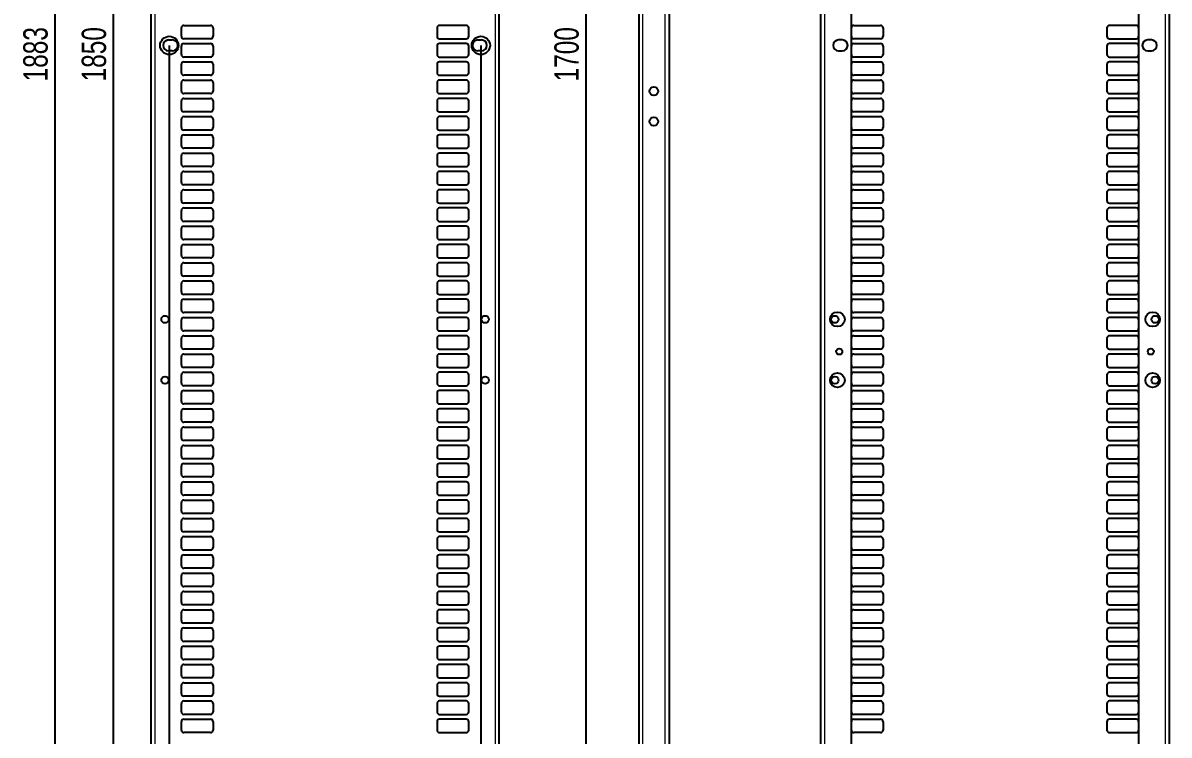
# Model space of a CAD drawing. Header units: millimetres. Extents: x -382 to 624, y -273 to 1990.
# Drawn here: x -382 to 559, y 323 to 908 of the extents above; entities that cross this region are included whole.
import ezdxf

# ---------------------------------------------------------------- set-up
doc = ezdxf.new("R2010")
doc.units = ezdxf.units.MM
doc.layers.add('FORMAT', color=7, linetype='Continuous')
doc.styles.add('SLDTEXTSTYLE0', font='TXT', dxfattribs={"width": 0.75})
doc.dimstyles.new('SLDDIMSTYLE0', dxfattribs={"dimtxt": 20, "dimasz": 10, "dimexe": 0, "dimexo": 0.0625, "dimgap": 5, "dimtad": 2, "dimdec": 1, "dimrnd": 1e-09, "dimzin": 12, "dimdsep": 46, "dimtxsty": 'SLDTEXTSTYLE0', "dimsah": 1, "dimcen": 0.09, "dimadec": 0, "dimazin": 3, "dimtfac": 1, "dimtofl": 0, "dimtmove": 0, "dimatfit": 3, "dimfxl": 0, "dimfrac": 2, "dimtolj": 1, "dimtzin": 12, "dimarcsym": 0})

# ---------------------------------------------------------------- blocks, each defined once
blk = doc.blocks.new('_D')
at = {"layer": 'FORMAT'}
for p, q in [((-248.55, 1831.11), (-357.19, 1831.11)), ((-356.19, 1831.11), (-356.19, -51.91)), ((-248.55, -51.91), (-357.19, -51.91))]:
    blk.add_line(p, q, dxfattribs=at)
for points in [[(-356.19, 1831.11), (-357.73, 1821.11), (-354.66, 1821.11)], [(-356.19, -51.91), (-354.66, -41.91), (-357.73, -41.91)]]:
    blk.add_solid(points, dxfattribs=at)
at = {"layer": 'FORMAT', "insert": (-381.98, 860.04), "char_height": 20, "attachment_point": 1, "rotation": 90, "style": 'SLDTEXTSTYLE0'}
blk.add_mtext('1883', dxfattribs=at)
blk = doc.blocks.new('_D_2')
at = {"layer": 'FORMAT'}
for p, q in [((-2.53, 1739.6), (81.11, 1739.6)), ((80.11, 1739.6), (80.11, 39.6)), ((-2.53, 39.6), (81.11, 39.6))]:
    blk.add_line(p, q, dxfattribs=at)
for points in [[(80.11, 1739.6), (78.57, 1729.6), (81.64, 1729.6)], [(80.11, 39.6), (81.64, 49.6), (78.57, 49.6)]]:
    blk.add_solid(points, dxfattribs=at)
at = {"layer": 'FORMAT', "insert": (54.33, 860.04), "char_height": 20, "attachment_point": 1, "rotation": 90, "style": 'SLDTEXTSTYLE0'}
blk.add_mtext('1700', dxfattribs=at)
blk = doc.blocks.new('_D_4')
at = {"layer": 'FORMAT'}
for p, q in [((-262.04, 889.59), (-262.04, -109.9)), ((-6.04, 889.59), (-6.04, -109.9)), ((-262.04, -108.9), (-6.04, -108.9))]:
    blk.add_line(p, q, dxfattribs=at)
for points in [[(-262.04, -108.9), (-252.04, -110.44), (-252.04, -107.36)], [(-6.04, -108.9), (-16.04, -107.36), (-16.04, -110.44)]]:
    blk.add_solid(points, dxfattribs=at)
at = {"layer": 'FORMAT', "insert": (-156.21, -83.12), "char_height": 20, "attachment_point": 1, "style": 'SLDTEXTSTYLE0'}
blk.add_mtext('256', dxfattribs=at)
blk = doc.blocks.new('_D_5')
at = {"layer": 'FORMAT'}
for p, q in [((-262.05, 1814.6), (-309.19, 1814.6)), ((-308.19, 1814.6), (-308.19, -35.4)), ((-262.05, -35.4), (-309.19, -35.4))]:
    blk.add_line(p, q, dxfattribs=at)
for points in [[(-308.19, 1814.6), (-309.73, 1804.6), (-306.66, 1804.6)], [(-308.19, -35.4), (-306.66, -25.4), (-309.73, -25.4)]]:
    blk.add_solid(points, dxfattribs=at)
at = {"layer": 'FORMAT', "insert": (-333.98, 860.04), "char_height": 20, "attachment_point": 1, "rotation": 90, "style": 'SLDTEXTSTYLE0'}
blk.add_mtext('1850', dxfattribs=at)

msp = doc.modelspace()

# ---------------------------------------------------------------- linework, layer by layer
at = {"color": 7, "linetype": 'Continuous', "lineweight": 25}
for p, q in [((-277.04, -51.9), (-277.04, 1831.1)), ((8.96, -51.9), (8.96, 1831.1)), ((148.6, 1831.1), (148.6, -40.53)), ((273.36, -51.9), (273.36, 1831.1)), ((559.36, 1831.1), (559.36, -51.9)), ((123.6, 1801.9), (123.6, -32.9)), ((298.36, -51.9), (298.36, 1801.9)), ((534.36, 1801.9), (534.36, -51.9)), ((-252.04, 897.1), (-252.04, 904.1)), ((-250.04, 906.1), (-228.04, 906.1)), ((-226.04, 904.1), (-226.04, 897.1)), ((-42.04, 904.1), (-42.04, 897.1)), ((-18.04, 906.1), (-40.04, 906.1)), ((-16.04, 897.1), (-16.04, 904.1)), ((300.36, 906.1), (322.36, 906.1)), ((324.36, 904.1), (324.36, 897.1)), ((508.36, 904.1), (508.36, 897.1)), ((532.36, 906.1), (510.36, 906.1)), ((-228.04, 895.1), (-250.04, 895.1)), ((-40.04, 895.1), (-18.04, 895.1)), ((322.36, 895.1), (300.36, 895.1)), ((510.36, 895.1), (532.36, 895.1)), ((-262.54, 894.1), (-259.54, 894.1)), ((-252.04, 882.1), (-252.04, 889.1)), ((-250.04, 891.1), (-228.04, 891.1)), ((-226.04, 889.1), (-226.04, 882.1)), ((-42.04, 889.1), (-42.04, 882.1)), ((-18.04, 891.1), (-40.04, 891.1)), ((-16.04, 882.1), (-16.04, 889.1)), ((-8.54, 894.1), (-5.54, 894.1)), ((290.86, 894.1), (287.86, 894.1)), ((300.36, 891.1), (322.36, 891.1)), ((324.36, 889.1), (324.36, 882.1)), ((508.36, 889.1), (508.36, 882.1)), ((532.36, 891.1), (510.36, 891.1)), ((544.86, 894.1), (541.86, 894.1)), ((-259.54, 885.1), (-262.54, 885.1)), ((-228.04, 880.1), (-250.04, 880.1)), ((-250.04, 876.1), (-228.04, 876.1)), ((-40.04, 880.1), (-18.04, 880.1)), ((-18.04, 876.1), (-40.04, 876.1)), ((-5.54, 885.1), (-8.54, 885.1)), ((287.86, 885.1), (290.86, 885.1)), ((322.36, 880.1), (300.36, 880.1)), ((300.36, 876.1), (322.36, 876.1)), ((510.36, 880.1), (532.36, 880.1)), ((532.36, 876.1), (510.36, 876.1)), ((541.86, 885.1), (544.86, 885.1)), ((-252.04, 867.1), (-252.04, 874.1)), ((-226.04, 874.1), (-226.04, 867.1)), ((-42.04, 874.1), (-42.04, 867.1)), ((-16.04, 867.1), (-16.04, 874.1)), ((324.36, 874.1), (324.36, 867.1)), ((508.36, 874.1), (508.36, 867.1)), ((-252.04, 852.1), (-252.04, 859.1)), ((-228.04, 865.1), (-250.04, 865.1)), ((-250.04, 861.1), (-228.04, 861.1)), ((-226.04, 859.1), (-226.04, 852.1)), ((-42.04, 859.1), (-42.04, 852.1)), ((-40.04, 865.1), (-18.04, 865.1)), ((-18.04, 861.1), (-40.04, 861.1)), ((-16.04, 852.1), (-16.04, 859.1)), ((322.36, 865.1), (300.36, 865.1)), ((300.36, 861.1), (322.36, 861.1)), ((324.36, 859.1), (324.36, 852.1)), ((508.36, 859.1), (508.36, 852.1)), ((510.36, 865.1), (532.36, 865.1)), ((532.36, 861.1), (510.36, 861.1)), ((-228.04, 850.1), (-250.04, 850.1)), ((-40.04, 850.1), (-18.04, 850.1)), ((322.36, 850.1), (300.36, 850.1)), ((510.36, 850.1), (532.36, 850.1)), ((-252.04, 837.1), (-252.04, 844.1)), ((-250.04, 846.1), (-228.04, 846.1)), ((-226.04, 844.1), (-226.04, 837.1)), ((-42.04, 844.1), (-42.04, 837.1)), ((-18.04, 846.1), (-40.04, 846.1)), ((-16.04, 837.1), (-16.04, 844.1)), ((300.36, 846.1), (322.36, 846.1)), ((324.36, 844.1), (324.36, 837.1)), ((508.36, 844.1), (508.36, 837.1)), ((532.36, 846.1), (510.36, 846.1)), ((-252.04, 822.1), (-252.04, 829.1)), ((-228.04, 835.1), (-250.04, 835.1)), ((-250.04, 831.1), (-228.04, 831.1)), ((-226.04, 829.1), (-226.04, 822.1)), ((-42.04, 829.1), (-42.04, 822.1)), ((-40.04, 835.1), (-18.04, 835.1)), ((-18.04, 831.1), (-40.04, 831.1)), ((-16.04, 822.1), (-16.04, 829.1)), ((322.36, 835.1), (300.36, 835.1)), ((300.36, 831.1), (322.36, 831.1)), ((324.36, 829.1), (324.36, 822.1)), ((508.36, 829.1), (508.36, 822.1)), ((510.36, 835.1), (532.36, 835.1)), ((532.36, 831.1), (510.36, 831.1)), ((-228.04, 820.1), (-250.04, 820.1)), ((-40.04, 820.1), (-18.04, 820.1)), ((322.36, 820.1), (300.36, 820.1)), ((510.36, 820.1), (532.36, 820.1)), ((-252.04, 807.1), (-252.04, 814.1)), ((-250.04, 816.1), (-228.04, 816.1)), ((-226.04, 814.1), (-226.04, 807.1)), ((-42.04, 814.1), (-42.04, 807.1)), ((-18.04, 816.1), (-40.04, 816.1)), ((-16.04, 807.1), (-16.04, 814.1)), ((300.36, 816.1), (322.36, 816.1)), ((324.36, 814.1), (324.36, 807.1)), ((508.36, 814.1), (508.36, 807.1)), ((532.36, 816.1), (510.36, 816.1)), ((-228.04, 805.1), (-250.04, 805.1)), ((-250.04, 801.1), (-228.04, 801.1)), ((-40.04, 805.1), (-18.04, 805.1)), ((-18.04, 801.1), (-40.04, 801.1)), ((322.36, 805.1), (300.36, 805.1)), ((300.36, 801.1), (322.36, 801.1)), ((510.36, 805.1), (532.36, 805.1)), ((532.36, 801.1), (510.36, 801.1)), ((-252.04, 792.1), (-252.04, 799.1)), ((-226.04, 799.1), (-226.04, 792.1)), ((-42.04, 799.1), (-42.04, 792.1)), ((-16.04, 792.1), (-16.04, 799.1)), ((324.36, 799.1), (324.36, 792.1)), ((508.36, 799.1), (508.36, 792.1)), ((-252.04, 777.1), (-252.04, 784.1)), ((-228.04, 790.1), (-250.04, 790.1)), ((-250.04, 786.1), (-228.04, 786.1)), ((-226.04, 784.1), (-226.04, 777.1)), ((-42.04, 784.1), (-42.04, 777.1)), ((-40.04, 790.1), (-18.04, 790.1)), ((-18.04, 786.1), (-40.04, 786.1)), ((-16.04, 777.1), (-16.04, 784.1)), ((322.36, 790.1), (300.36, 790.1)), ((300.36, 786.1), (322.36, 786.1)), ((324.36, 784.1), (324.36, 777.1)), ((508.36, 784.1), (508.36, 777.1)), ((510.36, 790.1), (532.36, 790.1)), ((532.36, 786.1), (510.36, 786.1)), ((-228.04, 775.1), (-250.04, 775.1)), ((-40.04, 775.1), (-18.04, 775.1)), ((322.36, 775.1), (300.36, 775.1)), ((510.36, 775.1), (532.36, 775.1)), ((-252.04, 762.1), (-252.04, 769.1)), ((-250.04, 771.1), (-228.04, 771.1)), ((-226.04, 769.1), (-226.04, 762.1)), ((-42.04, 769.1), (-42.04, 762.1)), ((-18.04, 771.1), (-40.04, 771.1)), ((-16.04, 762.1), (-16.04, 769.1)), ((300.36, 771.1), (322.36, 771.1)), ((324.36, 769.1), (324.36, 762.1)), ((508.36, 769.1), (508.36, 762.1)), ((532.36, 771.1), (510.36, 771.1)), ((-252.04, 747.1), (-252.04, 754.1)), ((-228.04, 760.1), (-250.04, 760.1)), ((-250.04, 756.1), (-228.04, 756.1)), ((-226.04, 754.1), (-226.04, 747.1)), ((-42.04, 754.1), (-42.04, 747.1)), ((-40.04, 760.1), (-18.04, 760.1)), ((-18.04, 756.1), (-40.04, 756.1)), ((-16.04, 747.1), (-16.04, 754.1)), ((322.36, 760.1), (300.36, 760.1)), ((300.36, 756.1), (322.36, 756.1)), ((324.36, 754.1), (324.36, 747.1)), ((508.36, 754.1), (508.36, 747.1)), ((510.36, 760.1), (532.36, 760.1)), ((532.36, 756.1), (510.36, 756.1)), ((-228.04, 745.1), (-250.04, 745.1)), ((-40.04, 745.1), (-18.04, 745.1)), ((322.36, 745.1), (300.36, 745.1)), ((510.36, 745.1), (532.36, 745.1)), ((-252.04, 732.1), (-252.04, 739.1)), ((-250.04, 741.1), (-228.04, 741.1)), ((-226.04, 739.1), (-226.04, 732.1)), ((-42.04, 739.1), (-42.04, 732.1)), ((-18.04, 741.1), (-40.04, 741.1)), ((-16.04, 732.1), (-16.04, 739.1)), ((300.36, 741.1), (322.36, 741.1)), ((324.36, 739.1), (324.36, 732.1)), ((508.36, 739.1), (508.36, 732.1)), ((532.36, 741.1), (510.36, 741.1)), ((-228.04, 730.1), (-250.04, 730.1)), ((-250.04, 726.1), (-228.04, 726.1)), ((-40.04, 730.1), (-18.04, 730.1)), ((-18.04, 726.1), (-40.04, 726.1)), ((322.36, 730.1), (300.36, 730.1)), ((300.36, 726.1), (322.36, 726.1)), ((510.36, 730.1), (532.36, 730.1)), ((532.36, 726.1), (510.36, 726.1)), ((-252.04, 717.1), (-252.04, 724.1)), ((-226.04, 724.1), (-226.04, 717.1)), ((-42.04, 724.1), (-42.04, 717.1)), ((-16.04, 717.1), (-16.04, 724.1)), ((324.36, 724.1), (324.36, 717.1)), ((508.36, 724.1), (508.36, 717.1)), ((-252.04, 702.1), (-252.04, 709.1)), ((-228.04, 715.1), (-250.04, 715.1)), ((-250.04, 711.1), (-228.04, 711.1)), ((-226.04, 709.1), (-226.04, 702.1)), ((-42.04, 709.1), (-42.04, 702.1)), ((-40.04, 715.1), (-18.04, 715.1)), ((-18.04, 711.1), (-40.04, 711.1)), ((-16.04, 702.1), (-16.04, 709.1)), ((322.36, 715.1), (300.36, 715.1)), ((300.36, 711.1), (322.36, 711.1)), ((324.36, 709.1), (324.36, 702.1)), ((508.36, 709.1), (508.36, 702.1)), ((510.36, 715.1), (532.36, 715.1)), ((532.36, 711.1), (510.36, 711.1)), ((-228.04, 700.1), (-250.04, 700.1)), ((-40.04, 700.1), (-18.04, 700.1)), ((322.36, 700.1), (300.36, 700.1)), ((510.36, 700.1), (532.36, 700.1)), ((-252.04, 687.1), (-252.04, 694.1)), ((-250.04, 696.1), (-228.04, 696.1)), ((-226.04, 694.1), (-226.04, 687.1)), ((-42.04, 694.1), (-42.04, 687.1)), ((-18.04, 696.1), (-40.04, 696.1)), ((-16.04, 687.1), (-16.04, 694.1)), ((300.36, 696.1), (322.36, 696.1)), ((324.36, 694.1), (324.36, 687.1)), ((508.36, 694.1), (508.36, 687.1)), ((532.36, 696.1), (510.36, 696.1)), ((-252.04, 672.1), (-252.04, 679.1)), ((-228.04, 685.1), (-250.04, 685.1)), ((-250.04, 681.1), (-228.04, 681.1)), ((-226.04, 679.1), (-226.04, 672.1)), ((-42.04, 679.1), (-42.04, 672.1)), ((-40.04, 685.1), (-18.04, 685.1)), ((-18.04, 681.1), (-40.04, 681.1)), ((-16.04, 672.1), (-16.04, 679.1)), ((322.36, 685.1), (300.36, 685.1)), ((300.36, 681.1), (322.36, 681.1)), ((324.36, 679.1), (324.36, 672.1)), ((508.36, 679.1), (508.36, 672.1)), ((510.36, 685.1), (532.36, 685.1)), ((532.36, 681.1), (510.36, 681.1)), ((-228.04, 670.1), (-250.04, 670.1)), ((-40.04, 670.1), (-18.04, 670.1)), ((322.36, 670.1), (300.36, 670.1)), ((510.36, 670.1), (532.36, 670.1)), ((-252.04, 657.1), (-252.04, 664.1)), ((-250.04, 666.1), (-228.04, 666.1)), ((-226.04, 664.1), (-226.04, 657.1)), ((-42.04, 664.1), (-42.04, 657.1)), ((-18.04, 666.1), (-40.04, 666.1)), ((-16.04, 657.1), (-16.04, 664.1)), ((300.36, 666.1), (322.36, 666.1)), ((324.36, 664.1), (324.36, 657.1)), ((508.36, 664.1), (508.36, 657.1)), ((532.36, 666.1), (510.36, 666.1)), ((-228.04, 655.1), (-250.04, 655.1)), ((-250.04, 651.1), (-228.04, 651.1)), ((-40.04, 655.1), (-18.04, 655.1)), ((-18.04, 651.1), (-40.04, 651.1)), ((322.36, 655.1), (300.36, 655.1)), ((300.36, 651.1), (322.36, 651.1)), ((510.36, 655.1), (532.36, 655.1)), ((532.36, 651.1), (510.36, 651.1)), ((-252.04, 642.1), (-252.04, 649.1)), ((-226.04, 649.1), (-226.04, 642.1)), ((-42.04, 649.1), (-42.04, 642.1)), ((-16.04, 642.1), (-16.04, 649.1)), ((324.36, 649.1), (324.36, 642.1)), ((508.36, 649.1), (508.36, 642.1)), ((-252.04, 627.1), (-252.04, 634.1)), ((-228.04, 640.1), (-250.04, 640.1)), ((-250.04, 636.1), (-228.04, 636.1)), ((-226.04, 634.1), (-226.04, 627.1)), ((-42.04, 634.1), (-42.04, 627.1)), ((-40.04, 640.1), (-18.04, 640.1)), ((-18.04, 636.1), (-40.04, 636.1)), ((-16.04, 627.1), (-16.04, 634.1)), ((322.36, 640.1), (300.36, 640.1)), ((300.36, 636.1), (322.36, 636.1)), ((324.36, 634.1), (324.36, 627.1)), ((508.36, 634.1), (508.36, 627.1)), ((510.36, 640.1), (532.36, 640.1)), ((532.36, 636.1), (510.36, 636.1)), ((-228.04, 625.1), (-250.04, 625.1)), ((-40.04, 625.1), (-18.04, 625.1)), ((322.36, 625.1), (300.36, 625.1)), ((510.36, 625.1), (532.36, 625.1)), ((-252.04, 612.1), (-252.04, 619.1)), ((-250.04, 621.1), (-228.04, 621.1)), ((-226.04, 619.1), (-226.04, 612.1)), ((-42.04, 619.1), (-42.04, 612.1)), ((-18.04, 621.1), (-40.04, 621.1)), ((-16.04, 612.1), (-16.04, 619.1)), ((300.36, 621.1), (322.36, 621.1)), ((324.36, 619.1), (324.36, 612.1)), ((508.36, 619.1), (508.36, 612.1)), ((532.36, 621.1), (510.36, 621.1)), ((-252.04, 597.1), (-252.04, 604.1)), ((-228.04, 610.1), (-250.04, 610.1)), ((-250.04, 606.1), (-228.04, 606.1)), ((-226.04, 604.1), (-226.04, 597.1)), ((-42.04, 604.1), (-42.04, 597.1)), ((-40.04, 610.1), (-18.04, 610.1)), ((-18.04, 606.1), (-40.04, 606.1)), ((-16.04, 597.1), (-16.04, 604.1)), ((322.36, 610.1), (300.36, 610.1)), ((300.36, 606.1), (322.36, 606.1)), ((324.36, 604.1), (324.36, 597.1)), ((508.36, 604.1), (508.36, 597.1)), ((510.36, 610.1), (532.36, 610.1)), ((532.36, 606.1), (510.36, 606.1)), ((-228.04, 595.1), (-250.04, 595.1)), ((-40.04, 595.1), (-18.04, 595.1)), ((322.36, 595.1), (300.36, 595.1)), ((510.36, 595.1), (532.36, 595.1)), ((-252.04, 582.1), (-252.04, 589.1)), ((-250.04, 591.1), (-228.04, 591.1)), ((-226.04, 589.1), (-226.04, 582.1)), ((-42.04, 589.1), (-42.04, 582.1)), ((-18.04, 591.1), (-40.04, 591.1)), ((-16.04, 582.1), (-16.04, 589.1)), ((300.36, 591.1), (322.36, 591.1)), ((324.36, 589.1), (324.36, 582.1)), ((508.36, 589.1), (508.36, 582.1)), ((532.36, 591.1), (510.36, 591.1)), ((-228.04, 580.1), (-250.04, 580.1)), ((-250.04, 576.1), (-228.04, 576.1)), ((-40.04, 580.1), (-18.04, 580.1)), ((-18.04, 576.1), (-40.04, 576.1)), ((322.36, 580.1), (300.36, 580.1)), ((300.36, 576.1), (322.36, 576.1)), ((510.36, 580.1), (532.36, 580.1)), ((532.36, 576.1), (510.36, 576.1)), ((-252.04, 567.1), (-252.04, 574.1)), ((-228.04, 565.1), (-250.04, 565.1)), ((-226.04, 574.1), (-226.04, 567.1)), ((-42.04, 574.1), (-42.04, 567.1)), ((-40.04, 565.1), (-18.04, 565.1)), ((-16.04, 567.1), (-16.04, 574.1)), ((322.36, 565.1), (300.36, 565.1)), ((324.36, 574.1), (324.36, 567.1)), ((508.36, 574.1), (508.36, 567.1)), ((510.36, 565.1), (532.36, 565.1)), ((-252.04, 552.1), (-252.04, 559.1)), ((-250.04, 561.1), (-228.04, 561.1)), ((-226.04, 559.1), (-226.04, 552.1)), ((-42.04, 559.1), (-42.04, 552.1)), ((-18.04, 561.1), (-40.04, 561.1)), ((-16.04, 552.1), (-16.04, 559.1)), ((300.36, 561.1), (322.36, 561.1)), ((324.36, 559.1), (324.36, 552.1)), ((508.36, 559.1), (508.36, 552.1)), ((532.36, 561.1), (510.36, 561.1)), ((-228.04, 550.1), (-250.04, 550.1)), ((-40.04, 550.1), (-18.04, 550.1)), ((322.36, 550.1), (300.36, 550.1)), ((510.36, 550.1), (532.36, 550.1)), ((-252.04, 537.1), (-252.04, 544.1)), ((-250.04, 546.1), (-228.04, 546.1)), ((-226.04, 544.1), (-226.04, 537.1)), ((-42.04, 544.1), (-42.04, 537.1)), ((-18.04, 546.1), (-40.04, 546.1)), ((-16.04, 537.1), (-16.04, 544.1)), ((300.36, 546.1), (322.36, 546.1)), ((324.36, 544.1), (324.36, 537.1)), ((508.36, 544.1), (508.36, 537.1)), ((532.36, 546.1), (510.36, 546.1)), ((-252.04, 522.1), (-252.04, 529.1)), ((-228.04, 535.1), (-250.04, 535.1)), ((-250.04, 531.1), (-228.04, 531.1)), ((-226.04, 529.1), (-226.04, 522.1)), ((-42.04, 529.1), (-42.04, 522.1)), ((-40.04, 535.1), (-18.04, 535.1)), ((-18.04, 531.1), (-40.04, 531.1)), ((-16.04, 522.1), (-16.04, 529.1)), ((322.36, 535.1), (300.36, 535.1)), ((300.36, 531.1), (322.36, 531.1)), ((324.36, 529.1), (324.36, 522.1)), ((508.36, 529.1), (508.36, 522.1)), ((510.36, 535.1), (532.36, 535.1)), ((532.36, 531.1), (510.36, 531.1)), ((-228.04, 520.1), (-250.04, 520.1)), ((-40.04, 520.1), (-18.04, 520.1)), ((322.36, 520.1), (300.36, 520.1)), ((510.36, 520.1), (532.36, 520.1)), ((-252.04, 507.1), (-252.04, 514.1)), ((-250.04, 516.1), (-228.04, 516.1)), ((-226.04, 514.1), (-226.04, 507.1)), ((-42.04, 514.1), (-42.04, 507.1)), ((-18.04, 516.1), (-40.04, 516.1)), ((-16.04, 507.1), (-16.04, 514.1)), ((300.36, 516.1), (322.36, 516.1)), ((324.36, 514.1), (324.36, 507.1)), ((508.36, 514.1), (508.36, 507.1)), ((532.36, 516.1), (510.36, 516.1)), ((-252.04, 492.1), (-252.04, 499.1)), ((-228.04, 505.1), (-250.04, 505.1)), ((-250.04, 501.1), (-228.04, 501.1)), ((-226.04, 499.1), (-226.04, 492.1)), ((-42.04, 499.1), (-42.04, 492.1)), ((-40.04, 505.1), (-18.04, 505.1)), ((-18.04, 501.1), (-40.04, 501.1)), ((-16.04, 492.1), (-16.04, 499.1)), ((322.36, 505.1), (300.36, 505.1)), ((300.36, 501.1), (322.36, 501.1)), ((324.36, 499.1), (324.36, 492.1)), ((508.36, 499.1), (508.36, 492.1)), ((510.36, 505.1), (532.36, 505.1)), ((532.36, 501.1), (510.36, 501.1)), ((-228.04, 490.1), (-250.04, 490.1)), ((-40.04, 490.1), (-18.04, 490.1)), ((322.36, 490.1), (300.36, 490.1)), ((510.36, 490.1), (532.36, 490.1)), ((-252.04, 477.1), (-252.04, 484.1)), ((-250.04, 486.1), (-228.04, 486.1)), ((-226.04, 484.1), (-226.04, 477.1)), ((-42.04, 484.1), (-42.04, 477.1)), ((-18.04, 486.1), (-40.04, 486.1)), ((-16.04, 477.1), (-16.04, 484.1)), ((300.36, 486.1), (322.36, 486.1)), ((324.36, 484.1), (324.36, 477.1)), ((508.36, 484.1), (508.36, 477.1)), ((532.36, 486.1), (510.36, 486.1)), ((-228.04, 475.1), (-250.04, 475.1)), ((-250.04, 471.1), (-228.04, 471.1)), ((-40.04, 475.1), (-18.04, 475.1)), ((-18.04, 471.1), (-40.04, 471.1)), ((322.36, 475.1), (300.36, 475.1)), ((300.36, 471.1), (322.36, 471.1)), ((510.36, 475.1), (532.36, 475.1)), ((532.36, 471.1), (510.36, 471.1)), ((-252.04, 462.1), (-252.04, 469.1)), ((-226.04, 469.1), (-226.04, 462.1)), ((-42.04, 469.1), (-42.04, 462.1)), ((-16.04, 462.1), (-16.04, 469.1)), ((324.36, 469.1), (324.36, 462.1)), ((508.36, 469.1), (508.36, 462.1)), ((-252.04, 447.1), (-252.04, 454.1)), ((-228.04, 460.1), (-250.04, 460.1)), ((-250.04, 456.1), (-228.04, 456.1)), ((-226.04, 454.1), (-226.04, 447.1)), ((-42.04, 454.1), (-42.04, 447.1)), ((-40.04, 460.1), (-18.04, 460.1)), ((-18.04, 456.1), (-40.04, 456.1)), ((-16.04, 447.1), (-16.04, 454.1)), ((322.36, 460.1), (300.36, 460.1)), ((300.36, 456.1), (322.36, 456.1)), ((324.36, 454.1), (324.36, 447.1)), ((508.36, 454.1), (508.36, 447.1)), ((510.36, 460.1), (532.36, 460.1)), ((532.36, 456.1), (510.36, 456.1)), ((-228.04, 445.1), (-250.04, 445.1)), ((-40.04, 445.1), (-18.04, 445.1)), ((322.36, 445.1), (300.36, 445.1)), ((510.36, 445.1), (532.36, 445.1)), ((-252.04, 432.1), (-252.04, 439.1)), ((-250.04, 441.1), (-228.04, 441.1)), ((-226.04, 439.1), (-226.04, 432.1)), ((-42.04, 439.1), (-42.04, 432.1)), ((-18.04, 441.1), (-40.04, 441.1)), ((-16.04, 432.1), (-16.04, 439.1)), ((300.36, 441.1), (322.36, 441.1)), ((324.36, 439.1), (324.36, 432.1)), ((508.36, 439.1), (508.36, 432.1)), ((532.36, 441.1), (510.36, 441.1)), ((-252.04, 417.1), (-252.04, 424.1)), ((-228.04, 430.1), (-250.04, 430.1)), ((-250.04, 426.1), (-228.04, 426.1)), ((-226.04, 424.1), (-226.04, 417.1)), ((-42.04, 424.1), (-42.04, 417.1)), ((-40.04, 430.1), (-18.04, 430.1)), ((-18.04, 426.1), (-40.04, 426.1)), ((-16.04, 417.1), (-16.04, 424.1)), ((322.36, 430.1), (300.36, 430.1)), ((300.36, 426.1), (322.36, 426.1)), ((324.36, 424.1), (324.36, 417.1)), ((508.36, 424.1), (508.36, 417.1)), ((510.36, 430.1), (532.36, 430.1)), ((532.36, 426.1), (510.36, 426.1)), ((-228.04, 415.1), (-250.04, 415.1)), ((-40.04, 415.1), (-18.04, 415.1)), ((322.36, 415.1), (300.36, 415.1)), ((510.36, 415.1), (532.36, 415.1)), ((-252.04, 402.1), (-252.04, 409.1)), ((-250.04, 411.1), (-228.04, 411.1)), ((-226.04, 409.1), (-226.04, 402.1)), ((-42.04, 409.1), (-42.04, 402.1)), ((-18.04, 411.1), (-40.04, 411.1)), ((-16.04, 402.1), (-16.04, 409.1)), ((300.36, 411.1), (322.36, 411.1)), ((324.36, 409.1), (324.36, 402.1)), ((508.36, 409.1), (508.36, 402.1)), ((532.36, 411.1), (510.36, 411.1)), ((-228.04, 400.1), (-250.04, 400.1)), ((-250.04, 396.1), (-228.04, 396.1)), ((-40.04, 400.1), (-18.04, 400.1)), ((-18.04, 396.1), (-40.04, 396.1)), ((322.36, 400.1), (300.36, 400.1)), ((300.36, 396.1), (322.36, 396.1)), ((510.36, 400.1), (532.36, 400.1)), ((532.36, 396.1), (510.36, 396.1)), ((-252.04, 387.1), (-252.04, 394.1)), ((-226.04, 394.1), (-226.04, 387.1)), ((-42.04, 394.1), (-42.04, 387.1)), ((-16.04, 387.1), (-16.04, 394.1)), ((324.36, 394.1), (324.36, 387.1)), ((508.36, 394.1), (508.36, 387.1)), ((-252.04, 372.1), (-252.04, 379.1)), ((-228.04, 385.1), (-250.04, 385.1)), ((-250.04, 381.1), (-228.04, 381.1)), ((-226.04, 379.1), (-226.04, 372.1)), ((-42.04, 379.1), (-42.04, 372.1)), ((-40.04, 385.1), (-18.04, 385.1)), ((-18.04, 381.1), (-40.04, 381.1)), ((-16.04, 372.1), (-16.04, 379.1)), ((322.36, 385.1), (300.36, 385.1)), ((300.36, 381.1), (322.36, 381.1)), ((324.36, 379.1), (324.36, 372.1)), ((508.36, 379.1), (508.36, 372.1)), ((510.36, 385.1), (532.36, 385.1)), ((532.36, 381.1), (510.36, 381.1)), ((-228.04, 370.1), (-250.04, 370.1)), ((-40.04, 370.1), (-18.04, 370.1)), ((322.36, 370.1), (300.36, 370.1)), ((510.36, 370.1), (532.36, 370.1)), ((-252.04, 357.1), (-252.04, 364.1)), ((-250.04, 366.1), (-228.04, 366.1)), ((-226.04, 364.1), (-226.04, 357.1)), ((-42.04, 364.1), (-42.04, 357.1)), ((-18.04, 366.1), (-40.04, 366.1)), ((-16.04, 357.1), (-16.04, 364.1)), ((300.36, 366.1), (322.36, 366.1)), ((324.36, 364.1), (324.36, 357.1)), ((508.36, 364.1), (508.36, 357.1)), ((532.36, 366.1), (510.36, 366.1)), ((-252.04, 342.1), (-252.04, 349.1)), ((-228.04, 355.1), (-250.04, 355.1)), ((-250.04, 351.1), (-228.04, 351.1)), ((-226.04, 349.1), (-226.04, 342.1)), ((-42.04, 349.1), (-42.04, 342.1)), ((-40.04, 355.1), (-18.04, 355.1)), ((-18.04, 351.1), (-40.04, 351.1)), ((-16.04, 342.1), (-16.04, 349.1)), ((322.36, 355.1), (300.36, 355.1)), ((300.36, 351.1), (322.36, 351.1)), ((324.36, 349.1), (324.36, 342.1)), ((508.36, 349.1), (508.36, 342.1)), ((510.36, 355.1), (532.36, 355.1)), ((532.36, 351.1), (510.36, 351.1)), ((-228.04, 340.1), (-250.04, 340.1)), ((-40.04, 340.1), (-18.04, 340.1)), ((322.36, 340.1), (300.36, 340.1)), ((510.36, 340.1), (532.36, 340.1)), ((-252.04, 327.1), (-252.04, 334.1)), ((-250.04, 336.1), (-228.04, 336.1)), ((-226.04, 334.1), (-226.04, 327.1)), ((-42.04, 334.1), (-42.04, 327.1)), ((-18.04, 336.1), (-40.04, 336.1)), ((-16.04, 327.1), (-16.04, 334.1)), ((300.36, 336.1), (322.36, 336.1)), ((324.36, 334.1), (324.36, 327.1)), ((508.36, 334.1), (508.36, 327.1)), ((532.36, 336.1), (510.36, 336.1)), ((-228.04, 325.1), (-250.04, 325.1)), ((-40.04, 325.1), (-18.04, 325.1)), ((322.36, 325.1), (300.36, 325.1)), ((510.36, 325.1), (532.36, 325.1))]:
    msp.add_line(p, q, dxfattribs=at)
at = {"color": 8, "linetype": 'Continuous', "lineweight": 18}
for p, q in [((-273.94, 1831.1), (-273.94, -51.9)), ((5.86, -51.9), (5.86, 1831.1)), ((126.7, 1831.1), (126.7, -28.28)), ((145.5, -43.43), (145.5, 1831.1)), ((276.46, -51.9), (276.46, 1801.9)), ((556.26, 1801.9), (556.26, -51.9))]:
    msp.add_line(p, q, dxfattribs=at)
at = {"color": 7, "linetype": 'Continuous', "lineweight": 25}
for centre, radius in [((-262.04, 889.6), 7.5), ((-6.04, 889.6), 7.5), ((136.1, 852.1), 3.5), ((136.1, 827.1), 3.5), ((286.86, 664.6), 6), ((545.86, 664.6), 6), ((-265.54, 664.6), 3), ((-2.54, 664.6), 3), ((284.86, 664.6), 3), ((547.86, 664.6), 3), ((288.36, 638.1), 2.5), ((544.36, 638.1), 2.5), ((-265.54, 614.6), 3), ((-2.54, 614.6), 3), ((286.86, 614.6), 6), ((284.86, 614.6), 3), ((545.86, 614.6), 6), ((547.86, 614.6), 3)]:
    msp.add_circle(centre, radius, dxfattribs=at)
for centre, radius, start, end in [((-250.04, 904.1), 2, 90, 180), ((-228.04, 904.1), 2, 0, 90), ((-40.04, 904.1), 2, 90, 180), ((-18.04, 904.1), 2, 0, 90), ((300.36, 904.1), 2, 90, 180), ((322.36, 904.1), 2, 0, 90), ((510.36, 904.1), 2, 90, 180), ((532.36, 904.1), 2, 0, 90), ((-250.04, 897.1), 2, 180, 270), ((-228.04, 897.1), 2, 270, 0), ((-40.04, 897.1), 2, 180, 270), ((-18.04, 897.1), 2, 270, 0), ((300.36, 897.1), 2, 180, 270), ((322.36, 897.1), 2, 270, 0), ((510.36, 897.1), 2, 180, 270), ((532.36, 897.1), 2, 270, 0), ((-262.54, 889.6), 4.5, 90, 270), ((-259.54, 889.6), 4.5, 270, 90), ((-250.04, 889.1), 2, 90, 180), ((-228.04, 889.1), 2, 0, 90), ((-40.04, 889.1), 2, 90, 180), ((-18.04, 889.1), 2, 0, 90), ((-8.54, 889.6), 4.5, 90, 270), ((-5.54, 889.6), 4.5, 270, 90), ((287.86, 889.6), 4.5, 90, 270), ((290.86, 889.6), 4.5, 270, 90), ((300.36, 889.1), 2, 90, 180), ((322.36, 889.1), 2, 0, 90), ((510.36, 889.1), 2, 90, 180), ((532.36, 889.1), 2, 0, 90), ((541.86, 889.6), 4.5, 90, 270), ((544.86, 889.6), 4.5, 270, 90), ((-250.04, 882.1), 2, 180, 270), ((-250.04, 874.1), 2, 90, 180), ((-228.04, 882.1), 2, 270, 0), ((-228.04, 874.1), 2, 0, 90), ((-40.04, 882.1), 2, 180, 270), ((-40.04, 874.1), 2, 90, 180), ((-18.04, 882.1), 2, 270, 0), ((-18.04, 874.1), 2, 0, 90), ((300.36, 882.1), 2, 180, 270), ((300.36, 874.1), 2, 90, 180), ((322.36, 882.1), 2, 270, 0), ((322.36, 874.1), 2, 0, 90), ((510.36, 882.1), 2, 180, 270), ((510.36, 874.1), 2, 90, 180), ((532.36, 882.1), 2, 270, 0), ((532.36, 874.1), 2, 0, 90), ((-250.04, 867.1), 2, 180, 270), ((-228.04, 867.1), 2, 270, 0), ((-40.04, 867.1), 2, 180, 270), ((-18.04, 867.1), 2, 270, 0), ((300.36, 867.1), 2, 180, 270), ((322.36, 867.1), 2, 270, 0), ((510.36, 867.1), 2, 180, 270), ((532.36, 867.1), 2, 270, 0), ((-250.04, 859.1), 2, 90, 180), ((-228.04, 859.1), 2, 0, 90), ((-40.04, 859.1), 2, 90, 180), ((-18.04, 859.1), 2, 0, 90), ((300.36, 859.1), 2, 90, 180), ((322.36, 859.1), 2, 0, 90), ((510.36, 859.1), 2, 90, 180), ((532.36, 859.1), 2, 0, 90), ((-250.04, 852.1), 2, 180, 270), ((-228.04, 852.1), 2, 270, 0), ((-40.04, 852.1), 2, 180, 270), ((-18.04, 852.1), 2, 270, 0), ((300.36, 852.1), 2, 180, 270), ((322.36, 852.1), 2, 270, 0), ((510.36, 852.1), 2, 180, 270), ((532.36, 852.1), 2, 270, 0), ((-250.04, 844.1), 2, 90, 180), ((-228.04, 844.1), 2, 0, 90), ((-40.04, 844.1), 2, 90, 180), ((-18.04, 844.1), 2, 0, 90), ((300.36, 844.1), 2, 90, 180), ((322.36, 844.1), 2, 0, 90), ((510.36, 844.1), 2, 90, 180), ((532.36, 844.1), 2, 0, 90), ((-250.04, 837.1), 2, 180, 270), ((-250.04, 829.1), 2, 90, 180), ((-228.04, 837.1), 2, 270, 0), ((-228.04, 829.1), 2, 0, 90), ((-40.04, 837.1), 2, 180, 270), ((-40.04, 829.1), 2, 90, 180), ((-18.04, 837.1), 2, 270, 0), ((-18.04, 829.1), 2, 0, 90), ((300.36, 837.1), 2, 180, 270), ((300.36, 829.1), 2, 90, 180), ((322.36, 837.1), 2, 270, 0), ((322.36, 829.1), 2, 0, 90), ((510.36, 837.1), 2, 180, 270), ((510.36, 829.1), 2, 90, 180), ((532.36, 837.1), 2, 270, 0), ((532.36, 829.1), 2, 0, 90), ((-250.04, 822.1), 2, 180, 270), ((-228.04, 822.1), 2, 270, 0), ((-40.04, 822.1), 2, 180, 270), ((-18.04, 822.1), 2, 270, 0), ((300.36, 822.1), 2, 180, 270), ((322.36, 822.1), 2, 270, 0), ((510.36, 822.1), 2, 180, 270), ((532.36, 822.1), 2, 270, 0), ((-250.04, 814.1), 2, 90, 180), ((-228.04, 814.1), 2, 0, 90), ((-40.04, 814.1), 2, 90, 180), ((-18.04, 814.1), 2, 0, 90), ((300.36, 814.1), 2, 90, 180), ((322.36, 814.1), 2, 0, 90), ((510.36, 814.1), 2, 90, 180), ((532.36, 814.1), 2, 0, 90), ((-250.04, 807.1), 2, 180, 270), ((-250.04, 799.1), 2, 90, 180), ((-228.04, 807.1), 2, 270, 0), ((-228.04, 799.1), 2, 0, 90), ((-40.04, 807.1), 2, 180, 270), ((-40.04, 799.1), 2, 90, 180), ((-18.04, 807.1), 2, 270, 0), ((-18.04, 799.1), 2, 0, 90), ((300.36, 807.1), 2, 180, 270), ((300.36, 799.1), 2, 90, 180), ((322.36, 807.1), 2, 270, 0), ((322.36, 799.1), 2, 0, 90), ((510.36, 807.1), 2, 180, 270), ((510.36, 799.1), 2, 90, 180), ((532.36, 807.1), 2, 270, 0), ((532.36, 799.1), 2, 0, 90), ((-250.04, 792.1), 2, 180, 270), ((-228.04, 792.1), 2, 270, 0), ((-40.04, 792.1), 2, 180, 270), ((-18.04, 792.1), 2, 270, 0), ((300.36, 792.1), 2, 180, 270), ((322.36, 792.1), 2, 270, 0), ((510.36, 792.1), 2, 180, 270), ((532.36, 792.1), 2, 270, 0), ((-250.04, 784.1), 2, 90, 180), ((-228.04, 784.1), 2, 0, 90), ((-40.04, 784.1), 2, 90, 180), ((-18.04, 784.1), 2, 0, 90), ((300.36, 784.1), 2, 90, 180), ((322.36, 784.1), 2, 0, 90), ((510.36, 784.1), 2, 90, 180), ((532.36, 784.1), 2, 0, 90), ((-250.04, 777.1), 2, 180, 270), ((-228.04, 777.1), 2, 270, 0), ((-40.04, 777.1), 2, 180, 270), ((-18.04, 777.1), 2, 270, 0), ((300.36, 777.1), 2, 180, 270), ((322.36, 777.1), 2, 270, 0), ((510.36, 777.1), 2, 180, 270), ((532.36, 777.1), 2, 270, 0), ((-250.04, 769.1), 2, 90, 180), ((-228.04, 769.1), 2, 0, 90), ((-40.04, 769.1), 2, 90, 180), ((-18.04, 769.1), 2, 0, 90), ((300.36, 769.1), 2, 90, 180), ((322.36, 769.1), 2, 0, 90), ((510.36, 769.1), 2, 90, 180), ((532.36, 769.1), 2, 0, 90), ((-250.04, 762.1), 2, 180, 270), ((-250.04, 754.1), 2, 90, 180), ((-228.04, 762.1), 2, 270, 0), ((-228.04, 754.1), 2, 0, 90), ((-40.04, 762.1), 2, 180, 270), ((-40.04, 754.1), 2, 90, 180), ((-18.04, 762.1), 2, 270, 0), ((-18.04, 754.1), 2, 0, 90), ((300.36, 762.1), 2, 180, 270), ((300.36, 754.1), 2, 90, 180), ((322.36, 762.1), 2, 270, 0), ((322.36, 754.1), 2, 0, 90), ((510.36, 762.1), 2, 180, 270), ((510.36, 754.1), 2, 90, 180), ((532.36, 762.1), 2, 270, 0), ((532.36, 754.1), 2, 0, 90), ((-250.04, 747.1), 2, 180, 270), ((-228.04, 747.1), 2, 270, 0), ((-40.04, 747.1), 2, 180, 270), ((-18.04, 747.1), 2, 270, 0), ((300.36, 747.1), 2, 180, 270), ((322.36, 747.1), 2, 270, 0), ((510.36, 747.1), 2, 180, 270), ((532.36, 747.1), 2, 270, 0), ((-250.04, 739.1), 2, 90, 180), ((-228.04, 739.1), 2, 0, 90), ((-40.04, 739.1), 2, 90, 180), ((-18.04, 739.1), 2, 0, 90), ((300.36, 739.1), 2, 90, 180), ((322.36, 739.1), 2, 0, 90), ((510.36, 739.1), 2, 90, 180), ((532.36, 739.1), 2, 0, 90), ((-250.04, 732.1), 2, 180, 270), ((-250.04, 724.1), 2, 90, 180), ((-228.04, 732.1), 2, 270, 0), ((-228.04, 724.1), 2, 0, 90), ((-40.04, 732.1), 2, 180, 270), ((-40.04, 724.1), 2, 90, 180), ((-18.04, 732.1), 2, 270, 0), ((-18.04, 724.1), 2, 0, 90), ((300.36, 732.1), 2, 180, 270), ((300.36, 724.1), 2, 90, 180), ((322.36, 732.1), 2, 270, 0), ((322.36, 724.1), 2, 0, 90), ((510.36, 732.1), 2, 180, 270), ((510.36, 724.1), 2, 90, 180), ((532.36, 732.1), 2, 270, 0), ((532.36, 724.1), 2, 0, 90), ((-250.04, 717.1), 2, 180, 270), ((-228.04, 717.1), 2, 270, 0), ((-40.04, 717.1), 2, 180, 270), ((-18.04, 717.1), 2, 270, 0), ((300.36, 717.1), 2, 180, 270), ((322.36, 717.1), 2, 270, 0), ((510.36, 717.1), 2, 180, 270), ((532.36, 717.1), 2, 270, 0), ((-250.04, 709.1), 2, 90, 180), ((-228.04, 709.1), 2, 0, 90), ((-40.04, 709.1), 2, 90, 180), ((-18.04, 709.1), 2, 0, 90), ((300.36, 709.1), 2, 90, 180), ((322.36, 709.1), 2, 0, 90), ((510.36, 709.1), 2, 90, 180), ((532.36, 709.1), 2, 0, 90), ((-250.04, 702.1), 2, 180, 270), ((-228.04, 702.1), 2, 270, 0), ((-40.04, 702.1), 2, 180, 270), ((-18.04, 702.1), 2, 270, 0), ((300.36, 702.1), 2, 180, 270), ((322.36, 702.1), 2, 270, 0), ((510.36, 702.1), 2, 180, 270), ((532.36, 702.1), 2, 270, 0), ((-250.04, 694.1), 2, 90, 180), ((-228.04, 694.1), 2, 0, 90), ((-40.04, 694.1), 2, 90, 180), ((-18.04, 694.1), 2, 0, 90), ((300.36, 694.1), 2, 90, 180), ((322.36, 694.1), 2, 0, 90), ((510.36, 694.1), 2, 90, 180), ((532.36, 694.1), 2, 0, 90), ((-250.04, 687.1), 2, 180, 270), ((-250.04, 679.1), 2, 90, 180), ((-228.04, 687.1), 2, 270, 0), ((-228.04, 679.1), 2, 0, 90), ((-40.04, 687.1), 2, 180, 270), ((-40.04, 679.1), 2, 90, 180), ((-18.04, 687.1), 2, 270, 0), ((-18.04, 679.1), 2, 0, 90), ((300.36, 687.1), 2, 180, 270), ((300.36, 679.1), 2, 90, 180), ((322.36, 687.1), 2, 270, 0), ((322.36, 679.1), 2, 0, 90), ((510.36, 687.1), 2, 180, 270), ((510.36, 679.1), 2, 90, 180), ((532.36, 687.1), 2, 270, 0), ((532.36, 679.1), 2, 0, 90), ((-250.04, 672.1), 2, 180, 270), ((-228.04, 672.1), 2, 270, 0), ((-40.04, 672.1), 2, 180, 270), ((-18.04, 672.1), 2, 270, 0), ((300.36, 672.1), 2, 180, 270), ((322.36, 672.1), 2, 270, 0), ((510.36, 672.1), 2, 180, 270), ((532.36, 672.1), 2, 270, 0), ((-250.04, 664.1), 2, 90, 180), ((-228.04, 664.1), 2, 0, 90), ((-40.04, 664.1), 2, 90, 180), ((-18.04, 664.1), 2, 0, 90), ((300.36, 664.1), 2, 90, 180), ((322.36, 664.1), 2, 0, 90), ((510.36, 664.1), 2, 90, 180), ((532.36, 664.1), 2, 0, 90), ((-250.04, 657.1), 2, 180, 270), ((-250.04, 649.1), 2, 90, 180), ((-228.04, 657.1), 2, 270, 0), ((-228.04, 649.1), 2, 0, 90), ((-40.04, 657.1), 2, 180, 270), ((-40.04, 649.1), 2, 90, 180), ((-18.04, 657.1), 2, 270, 0), ((-18.04, 649.1), 2, 0, 90), ((300.36, 657.1), 2, 180, 270), ((300.36, 649.1), 2, 90, 180), ((322.36, 657.1), 2, 270, 0), ((322.36, 649.1), 2, 0, 90), ((510.36, 657.1), 2, 180, 270), ((510.36, 649.1), 2, 90, 180), ((532.36, 657.1), 2, 270, 0), ((532.36, 649.1), 2, 0, 90), ((-250.04, 642.1), 2, 180, 270), ((-228.04, 642.1), 2, 270, 0), ((-40.04, 642.1), 2, 180, 270), ((-18.04, 642.1), 2, 270, 0), ((300.36, 642.1), 2, 180, 270), ((322.36, 642.1), 2, 270, 0), ((510.36, 642.1), 2, 180, 270), ((532.36, 642.1), 2, 270, 0), ((-250.04, 634.1), 2, 90, 180), ((-228.04, 634.1), 2, 0, 90), ((-40.04, 634.1), 2, 90, 180), ((-18.04, 634.1), 2, 0, 90), ((300.36, 634.1), 2, 90, 180), ((322.36, 634.1), 2, 0, 90), ((510.36, 634.1), 2, 90, 180), ((532.36, 634.1), 2, 0, 90), ((-250.04, 627.1), 2, 180, 270), ((-228.04, 627.1), 2, 270, 0), ((-40.04, 627.1), 2, 180, 270), ((-18.04, 627.1), 2, 270, 0), ((300.36, 627.1), 2, 180, 270), ((322.36, 627.1), 2, 270, 0), ((510.36, 627.1), 2, 180, 270), ((532.36, 627.1), 2, 270, 0), ((-250.04, 619.1), 2, 90, 180), ((-250.04, 612.1), 2, 180, 270), ((-228.04, 619.1), 2, 0, 90), ((-228.04, 612.1), 2, 270, 0), ((-40.04, 619.1), 2, 90, 180), ((-40.04, 612.1), 2, 180, 270), ((-18.04, 619.1), 2, 0, 90), ((-18.04, 612.1), 2, 270, 0), ((300.36, 619.1), 2, 90, 180), ((300.36, 612.1), 2, 180, 270), ((322.36, 619.1), 2, 0, 90), ((322.36, 612.1), 2, 270, 0), ((510.36, 619.1), 2, 90, 180), ((510.36, 612.1), 2, 180, 270), ((532.36, 619.1), 2, 0, 90), ((532.36, 612.1), 2, 270, 0), ((-250.04, 604.1), 2, 90, 180), ((-228.04, 604.1), 2, 0, 90), ((-40.04, 604.1), 2, 90, 180), ((-18.04, 604.1), 2, 0, 90), ((300.36, 604.1), 2, 90, 180), ((322.36, 604.1), 2, 0, 90), ((510.36, 604.1), 2, 90, 180), ((532.36, 604.1), 2, 0, 90), ((-250.04, 597.1), 2, 180, 270), ((-228.04, 597.1), 2, 270, 0), ((-40.04, 597.1), 2, 180, 270), ((-18.04, 597.1), 2, 270, 0), ((300.36, 597.1), 2, 180, 270), ((322.36, 597.1), 2, 270, 0), ((510.36, 597.1), 2, 180, 270), ((532.36, 597.1), 2, 270, 0), ((-250.04, 589.1), 2, 90, 180), ((-228.04, 589.1), 2, 0, 90), ((-40.04, 589.1), 2, 90, 180), ((-18.04, 589.1), 2, 0, 90), ((300.36, 589.1), 2, 90, 180), ((322.36, 589.1), 2, 0, 90), ((510.36, 589.1), 2, 90, 180), ((532.36, 589.1), 2, 0, 90), ((-250.04, 582.1), 2, 180, 270), ((-250.04, 574.1), 2, 90, 180), ((-228.04, 582.1), 2, 270, 0), ((-228.04, 574.1), 2, 0, 90), ((-40.04, 582.1), 2, 180, 270), ((-40.04, 574.1), 2, 90, 180), ((-18.04, 582.1), 2, 270, 0), ((-18.04, 574.1), 2, 0, 90), ((300.36, 582.1), 2, 180, 270), ((300.36, 574.1), 2, 90, 180), ((322.36, 582.1), 2, 270, 0), ((322.36, 574.1), 2, 0, 90), ((510.36, 582.1), 2, 180, 270), ((510.36, 574.1), 2, 90, 180), ((532.36, 582.1), 2, 270, 0), ((532.36, 574.1), 2, 0, 90), ((-250.04, 567.1), 2, 180, 270), ((-228.04, 567.1), 2, 270, 0), ((-40.04, 567.1), 2, 180, 270), ((-18.04, 567.1), 2, 270, 0), ((300.36, 567.1), 2, 180, 270), ((322.36, 567.1), 2, 270, 0), ((510.36, 567.1), 2, 180, 270), ((532.36, 567.1), 2, 270, 0), ((-250.04, 559.1), 2, 90, 180), ((-228.04, 559.1), 2, 0, 90), ((-40.04, 559.1), 2, 90, 180), ((-18.04, 559.1), 2, 0, 90), ((300.36, 559.1), 2, 90, 180), ((322.36, 559.1), 2, 0, 90), ((510.36, 559.1), 2, 90, 180), ((532.36, 559.1), 2, 0, 90), ((-250.04, 552.1), 2, 180, 270), ((-228.04, 552.1), 2, 270, 0), ((-40.04, 552.1), 2, 180, 270), ((-18.04, 552.1), 2, 270, 0), ((300.36, 552.1), 2, 180, 270), ((322.36, 552.1), 2, 270, 0), ((510.36, 552.1), 2, 180, 270), ((532.36, 552.1), 2, 270, 0), ((-250.04, 544.1), 2, 90, 180), ((-250.04, 537.1), 2, 180, 270), ((-228.04, 544.1), 2, 0, 90), ((-228.04, 537.1), 2, 270, 0), ((-40.04, 544.1), 2, 90, 180), ((-40.04, 537.1), 2, 180, 270), ((-18.04, 544.1), 2, 0, 90), ((-18.04, 537.1), 2, 270, 0), ((300.36, 544.1), 2, 90, 180), ((300.36, 537.1), 2, 180, 270), ((322.36, 544.1), 2, 0, 90), ((322.36, 537.1), 2, 270, 0), ((510.36, 544.1), 2, 90, 180), ((510.36, 537.1), 2, 180, 270), ((532.36, 544.1), 2, 0, 90), ((532.36, 537.1), 2, 270, 0), ((-250.04, 529.1), 2, 90, 180), ((-228.04, 529.1), 2, 0, 90), ((-40.04, 529.1), 2, 90, 180), ((-18.04, 529.1), 2, 0, 90), ((300.36, 529.1), 2, 90, 180), ((322.36, 529.1), 2, 0, 90), ((510.36, 529.1), 2, 90, 180), ((532.36, 529.1), 2, 0, 90), ((-250.04, 522.1), 2, 180, 270), ((-228.04, 522.1), 2, 270, 0), ((-40.04, 522.1), 2, 180, 270), ((-18.04, 522.1), 2, 270, 0), ((300.36, 522.1), 2, 180, 270), ((322.36, 522.1), 2, 270, 0), ((510.36, 522.1), 2, 180, 270), ((532.36, 522.1), 2, 270, 0), ((-250.04, 514.1), 2, 90, 180), ((-228.04, 514.1), 2, 0, 90), ((-40.04, 514.1), 2, 90, 180), ((-18.04, 514.1), 2, 0, 90), ((300.36, 514.1), 2, 90, 180), ((322.36, 514.1), 2, 0, 90), ((510.36, 514.1), 2, 90, 180), ((532.36, 514.1), 2, 0, 90), ((-250.04, 507.1), 2, 180, 270), ((-250.04, 499.1), 2, 90, 180), ((-228.04, 507.1), 2, 270, 0), ((-228.04, 499.1), 2, 0, 90), ((-40.04, 507.1), 2, 180, 270), ((-40.04, 499.1), 2, 90, 180), ((-18.04, 507.1), 2, 270, 0), ((-18.04, 499.1), 2, 0, 90), ((300.36, 507.1), 2, 180, 270), ((300.36, 499.1), 2, 90, 180), ((322.36, 507.1), 2, 270, 0), ((322.36, 499.1), 2, 0, 90), ((510.36, 507.1), 2, 180, 270), ((510.36, 499.1), 2, 90, 180), ((532.36, 507.1), 2, 270, 0), ((532.36, 499.1), 2, 0, 90), ((-250.04, 492.1), 2, 180, 270), ((-228.04, 492.1), 2, 270, 0), ((-40.04, 492.1), 2, 180, 270), ((-18.04, 492.1), 2, 270, 0), ((300.36, 492.1), 2, 180, 270), ((322.36, 492.1), 2, 270, 0), ((510.36, 492.1), 2, 180, 270), ((532.36, 492.1), 2, 270, 0), ((-250.04, 484.1), 2, 90, 180), ((-228.04, 484.1), 2, 0, 90), ((-40.04, 484.1), 2, 90, 180), ((-18.04, 484.1), 2, 0, 90), ((300.36, 484.1), 2, 90, 180), ((322.36, 484.1), 2, 0, 90), ((510.36, 484.1), 2, 90, 180), ((532.36, 484.1), 2, 0, 90), ((-250.04, 477.1), 2, 180, 270), ((-250.04, 469.1), 2, 90, 180), ((-228.04, 477.1), 2, 270, 0), ((-228.04, 469.1), 2, 0, 90), ((-40.04, 477.1), 2, 180, 270), ((-40.04, 469.1), 2, 90, 180), ((-18.04, 477.1), 2, 270, 0), ((-18.04, 469.1), 2, 0, 90), ((300.36, 477.1), 2, 180, 270), ((300.36, 469.1), 2, 90, 180), ((322.36, 477.1), 2, 270, 0), ((322.36, 469.1), 2, 0, 90), ((510.36, 477.1), 2, 180, 270), ((510.36, 469.1), 2, 90, 180), ((532.36, 477.1), 2, 270, 0), ((532.36, 469.1), 2, 0, 90), ((-250.04, 462.1), 2, 180, 270), ((-228.04, 462.1), 2, 270, 0), ((-40.04, 462.1), 2, 180, 270), ((-18.04, 462.1), 2, 270, 0), ((300.36, 462.1), 2, 180, 270), ((322.36, 462.1), 2, 270, 0), ((510.36, 462.1), 2, 180, 270), ((532.36, 462.1), 2, 270, 0), ((-250.04, 454.1), 2, 90, 180), ((-228.04, 454.1), 2, 0, 90), ((-40.04, 454.1), 2, 90, 180), ((-18.04, 454.1), 2, 0, 90), ((300.36, 454.1), 2, 90, 180), ((322.36, 454.1), 2, 0, 90), ((510.36, 454.1), 2, 90, 180), ((532.36, 454.1), 2, 0, 90), ((-250.04, 447.1), 2, 180, 270), ((-228.04, 447.1), 2, 270, 0), ((-40.04, 447.1), 2, 180, 270), ((-18.04, 447.1), 2, 270, 0), ((300.36, 447.1), 2, 180, 270), ((322.36, 447.1), 2, 270, 0), ((510.36, 447.1), 2, 180, 270), ((532.36, 447.1), 2, 270, 0), ((-250.04, 439.1), 2, 90, 180), ((-228.04, 439.1), 2, 0, 90), ((-40.04, 439.1), 2, 90, 180), ((-18.04, 439.1), 2, 0, 90), ((300.36, 439.1), 2, 90, 180), ((322.36, 439.1), 2, 0, 90), ((510.36, 439.1), 2, 90, 180), ((532.36, 439.1), 2, 0, 90), ((-250.04, 432.1), 2, 180, 270), ((-250.04, 424.1), 2, 90, 180), ((-228.04, 432.1), 2, 270, 0), ((-228.04, 424.1), 2, 0, 90), ((-40.04, 432.1), 2, 180, 270), ((-40.04, 424.1), 2, 90, 180), ((-18.04, 432.1), 2, 270, 0), ((-18.04, 424.1), 2, 0, 90), ((300.36, 432.1), 2, 180, 270), ((300.36, 424.1), 2, 90, 180), ((322.36, 432.1), 2, 270, 0), ((322.36, 424.1), 2, 0, 90), ((510.36, 432.1), 2, 180, 270), ((510.36, 424.1), 2, 90, 180), ((532.36, 432.1), 2, 270, 0), ((532.36, 424.1), 2, 0, 90), ((-250.04, 417.1), 2, 180, 270), ((-228.04, 417.1), 2, 270, 0), ((-40.04, 417.1), 2, 180, 270), ((-18.04, 417.1), 2, 270, 0), ((300.36, 417.1), 2, 180, 270), ((322.36, 417.1), 2, 270, 0), ((510.36, 417.1), 2, 180, 270), ((532.36, 417.1), 2, 270, 0), ((-250.04, 409.1), 2, 90, 180), ((-228.04, 409.1), 2, 0, 90), ((-40.04, 409.1), 2, 90, 180), ((-18.04, 409.1), 2, 0, 90), ((300.36, 409.1), 2, 90, 180), ((322.36, 409.1), 2, 0, 90), ((510.36, 409.1), 2, 90, 180), ((532.36, 409.1), 2, 0, 90), ((-250.04, 402.1), 2, 180, 270), ((-250.04, 394.1), 2, 90, 180), ((-228.04, 402.1), 2, 270, 0), ((-228.04, 394.1), 2, 0, 90), ((-40.04, 402.1), 2, 180, 270), ((-40.04, 394.1), 2, 90, 180), ((-18.04, 402.1), 2, 270, 0), ((-18.04, 394.1), 2, 0, 90), ((300.36, 402.1), 2, 180, 270), ((300.36, 394.1), 2, 90, 180), ((322.36, 402.1), 2, 270, 0), ((322.36, 394.1), 2, 0, 90), ((510.36, 402.1), 2, 180, 270), ((510.36, 394.1), 2, 90, 180), ((532.36, 402.1), 2, 270, 0), ((532.36, 394.1), 2, 0, 90), ((-250.04, 387.1), 2, 180, 270), ((-228.04, 387.1), 2, 270, 0), ((-40.04, 387.1), 2, 180, 270), ((-18.04, 387.1), 2, 270, 0), ((300.36, 387.1), 2, 180, 270), ((322.36, 387.1), 2, 270, 360), ((510.36, 387.1), 2, 180, 270), ((532.36, 387.1), 2, 270, 0), ((-250.04, 379.1), 2, 90, 180), ((-228.04, 379.1), 2, 0, 90), ((-40.04, 379.1), 2, 90, 180), ((-18.04, 379.1), 2, 0, 90), ((300.36, 379.1), 2, 90, 180), ((322.36, 379.1), 2, 0, 90), ((510.36, 379.1), 2, 90, 180), ((532.36, 379.1), 2, 0, 90), ((-250.04, 372.1), 2, 180, 270), ((-228.04, 372.1), 2, 270, 0), ((-40.04, 372.1), 2, 180, 270), ((-18.04, 372.1), 2, 270, 0), ((300.36, 372.1), 2, 180, 270), ((322.36, 372.1), 2, 270, 0), ((510.36, 372.1), 2, 180, 270), ((532.36, 372.1), 2, 270, 0), ((-250.04, 364.1), 2, 90, 180), ((-228.04, 364.1), 2, 0, 90), ((-40.04, 364.1), 2, 90, 180), ((-18.04, 364.1), 2, 0, 90), ((300.36, 364.1), 2, 90, 180), ((322.36, 364.1), 2, 360, 90), ((510.36, 364.1), 2, 90, 180), ((532.36, 364.1), 2, 0, 90), ((-250.04, 357.1), 2, 180, 270), ((-250.04, 349.1), 2, 90, 180), ((-228.04, 357.1), 2, 270, 0), ((-228.04, 349.1), 2, 0, 90), ((-40.04, 357.1), 2, 180, 270), ((-40.04, 349.1), 2, 90, 180), ((-18.04, 357.1), 2, 270, 0), ((-18.04, 349.1), 2, 0, 90), ((300.36, 357.1), 2, 180, 270), ((300.36, 349.1), 2, 90, 180), ((322.36, 357.1), 2, 270, 360), ((322.36, 349.1), 2, 0, 90), ((510.36, 357.1), 2, 180, 270), ((510.36, 349.1), 2, 90, 180), ((532.36, 357.1), 2, 270, 0), ((532.36, 349.1), 2, 0, 90), ((-250.04, 342.1), 2, 180, 270), ((-228.04, 342.1), 2, 270, 0), ((-40.04, 342.1), 2, 180, 270), ((-18.04, 342.1), 2, 270, 0), ((300.36, 342.1), 2, 180, 270), ((322.36, 342.1), 2, 270, 0), ((510.36, 342.1), 2, 180, 270), ((532.36, 342.1), 2, 270, 0), ((-250.04, 334.1), 2, 90, 180), ((-228.04, 334.1), 2, 0, 90), ((-40.04, 334.1), 2, 90, 180), ((-18.04, 334.1), 2, 0, 90), ((300.36, 334.1), 2, 90, 180), ((322.36, 334.1), 2, 360, 90), ((510.36, 334.1), 2, 90, 180), ((532.36, 334.1), 2, 0, 90), ((-250.04, 327.1), 2, 180, 270), ((-228.04, 327.1), 2, 270, 0), ((-40.04, 327.1), 2, 180, 270), ((-18.04, 327.1), 2, 270, 0), ((300.36, 327.1), 2, 180, 270), ((322.36, 327.1), 2, 270, 360), ((510.36, 327.1), 2, 180, 270), ((532.36, 327.1), 2, 270, 0)]:
    msp.add_arc(centre, radius, start, end, dxfattribs=at)

# ---------------------------------------------------------------- dimensions: what is measured, and where the dimension line sits
at = {"layer": 'FORMAT'}
for base, p1, p2, angle, picture, middle in [((-356.19, -51.91), (-248.54, 1831.11), (-248.54, -51.91), 90, '_D', (-356.19, 889.6)), ((-308.19, -35.4), (-262.04, 1814.6), (-262.04, -35.4), 90, '_D_5', (-308.19, 889.6)), ((80.11, 39.6), (-2.54, 1739.6), (-2.54, 39.6), 90, '_D_2', (80.11, 889.6)), ((-6.04, -108.9), (-262.04, 889.6), (-6.04, 889.6), 0, '_D_4', (-134.04, -108.9))]:
    dim = msp.add_linear_dim(base=base, p1=p1, p2=p2, angle=angle, dimstyle='SLDDIMSTYLE0', dxfattribs=at)
    dim.commit()
    dim.dimension.update_dxf_attribs({"geometry": picture, "text_midpoint": middle, "dimtype": 160})

doc.saveas('drawing.dxf')
